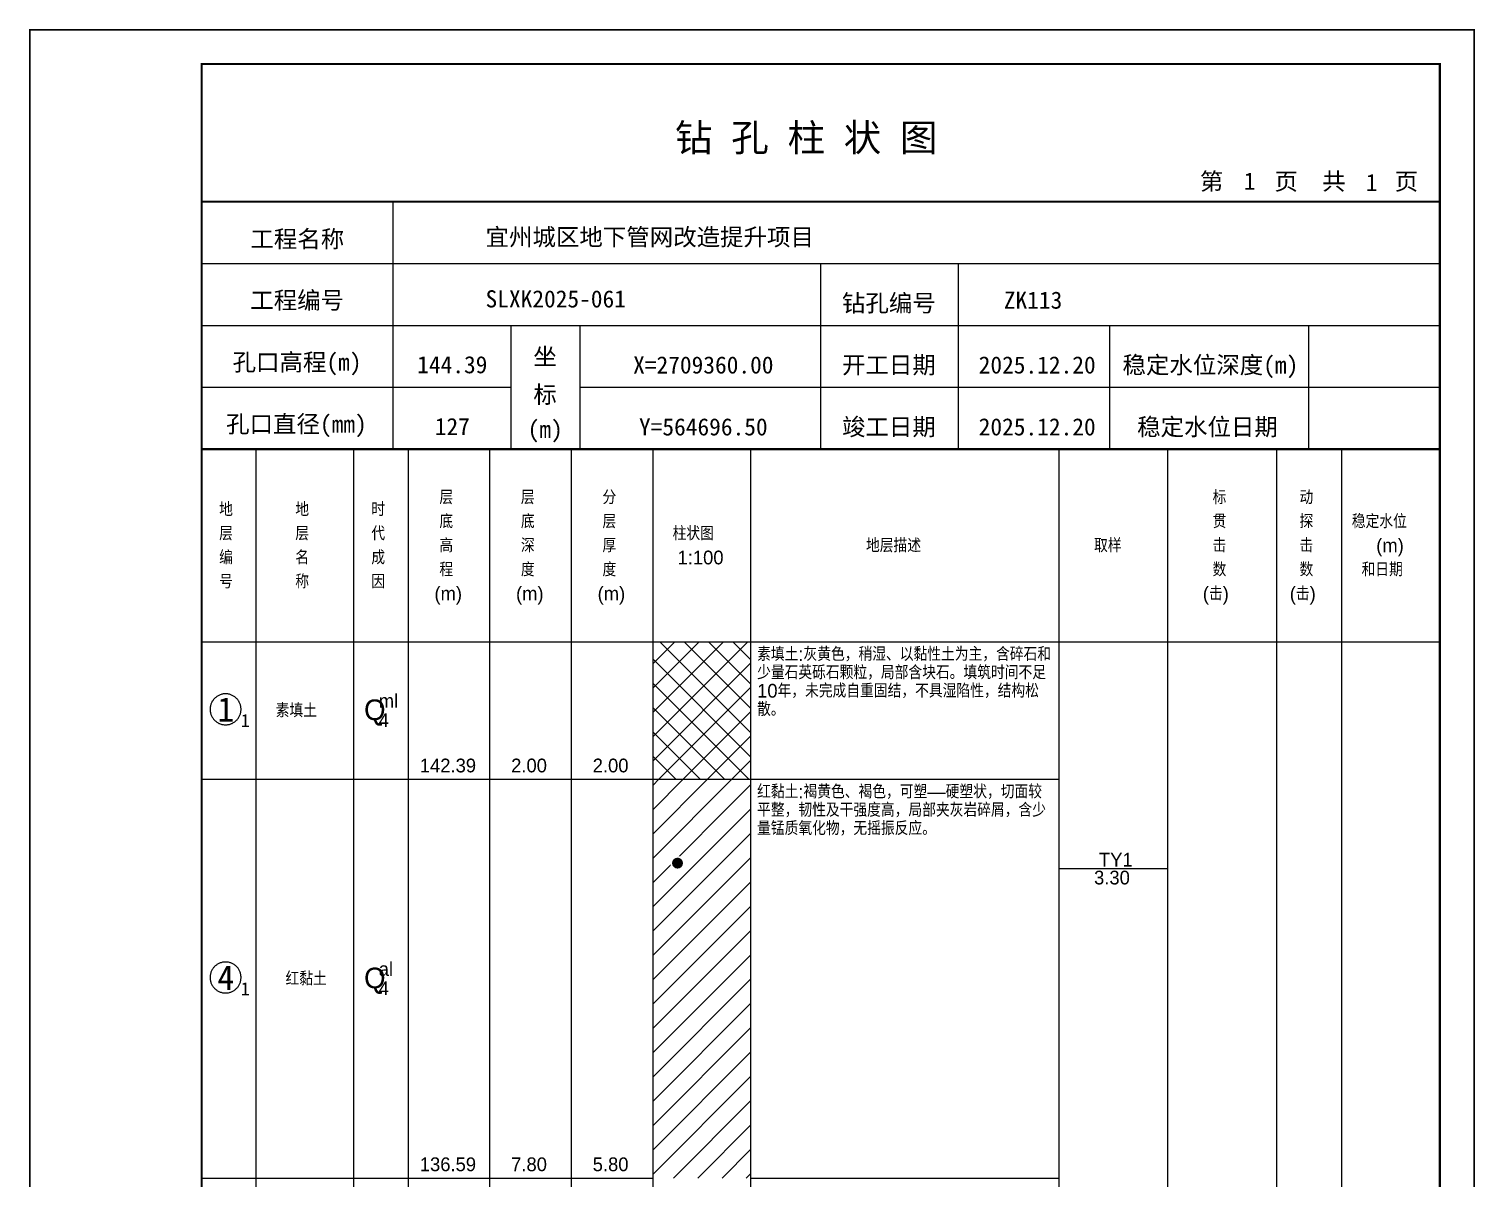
# Model space of a CAD drawing. Header units: millimetres. Extents: x 12489 to 89920, y 4630 to 4927.
# Drawn here: x 59569.3 to 59779.6, y 4759.7 to 4926.8 of the extents above; entities that cross this region are included whole.
import ezdxf
from ezdxf.enums import TextEntityAlignment as Align

# ---------------------------------------------------------------- set-up
doc = ezdxf.new("R2010")
doc.units = ezdxf.units.MM
doc.layers.add('GICAD_QUYANG', color=7, linetype='Continuous')
doc.layers.add('ZZT_TC', color=7, linetype='Continuous')
doc.styles.add('成果图图块', font='', dxfattribs={"height": 2.5})
doc.styles.add('成果图模板', font='')
doc.styles.add('成果图模板标题', font='simhei.ttf')
doc.styles.add('成果图表体', font='Comfont.shx', dxfattribs={"height": 2, "bigfont": 'Hztxt12a.shx'})
doc.styles.get('成果图图块').set_extended_font_data('FangSong_GB2312')
doc.styles.get('成果图模板').set_extended_font_data('FangSong_GB2312')

# ---------------------------------------------------------------- blocks, each defined once
blk = doc.blocks.new('DCBH-1-1-1424', base_point=(0.3, -0.11))
at = {"layer": 'ZZT_TC', "color": 7}
blk.add_polyline3d([(-0.19, 2.31, 0), (-0.3, 2.31, 0), (-0.41, 2.3, 0), (-0.52, 2.29, 0), (-0.63, 2.27, 0), (-0.73, 2.24, 0), (-0.84, 2.21, 0), (-0.95, 2.18, 0), (-1.05, 2.14, 0), (-1.15, 2.09, 0), (-1.25, 2.04, 0), (-1.35, 1.99, 0), (-1.44, 1.93, 0), (-1.53, 1.87, 0), (-1.62, 1.8, 0), (-1.7, 1.73, 0), (-1.78, 1.65, 0), (-1.86, 1.57, 0), (-1.93, 1.49, 0), (-2, 1.4, 0), (-2.06, 1.31, 0), (-2.12, 1.22, 0), (-2.17, 1.12, 0), (-2.22, 1.02, 0), (-2.27, 0.92, 0), (-2.31, 0.82, 0), (-2.34, 0.71, 0), (-2.37, 0.61, 0), (-2.4, 0.5, 0), (-2.41, 0.39, 0), (-2.43, 0.28, 0), (-2.44, 0.17, 0), (-2.44, 0.06, 0), (-2.44, -0.05, 0), (-2.43, -0.16, 0), (-2.41, -0.27, 0), (-2.4, -0.38, 0), (-2.37, -0.49, 0), (-2.34, -0.6, 0), (-2.31, -0.7, 0), (-2.27, -0.8, 0), (-2.22, -0.9, 0), (-2.17, -1, 0), (-2.12, -1.1, 0), (-2.06, -1.19, 0), (-2, -1.28, 0), (-1.93, -1.37, 0), (-1.86, -1.45, 0), (-1.78, -1.53, 0), (-1.7, -1.61, 0), (-1.62, -1.68, 0), (-1.53, -1.75, 0), (-1.44, -1.81, 0), (-1.35, -1.87, 0), (-1.25, -1.93, 0), (-1.15, -1.98, 0), (-1.05, -2.02, 0), (-0.95, -2.06, 0), (-0.84, -2.1, 0), (-0.73, -2.13, 0), (-0.63, -2.15, 0), (-0.52, -2.17, 0), (-0.41, -2.18, 0), (-0.3, -2.19, 0), (-0.19, -2.19, 0), (-0.08, -2.19, 0), (0.03, -2.18, 0), (0.14, -2.17, 0), (0.25, -2.15, 0), (0.36, -2.13, 0), (0.47, -2.1, 0), (0.57, -2.06, 0), (0.67, -2.02, 0), (0.77, -1.98, 0), (0.87, -1.93, 0), (0.97, -1.87, 0), (1.06, -1.81, 0), (1.15, -1.75, 0), (1.24, -1.68, 0), (1.32, -1.61, 0), (1.4, -1.53, 0), (1.48, -1.45, 0), (1.55, -1.37, 0), (1.62, -1.28, 0), (1.68, -1.19, 0), (1.74, -1.1, 0), (1.8, -1, 0), (1.85, -0.9, 0), (1.89, -0.8, 0), (1.93, -0.7, 0), (1.97, -0.6, 0), (2, -0.49, 0), (2.02, -0.38, 0), (2.04, -0.27, 0), (2.05, -0.16, 0), (2.06, -0.05, 0), (2.06, 0.06, 0), (2.06, 0.17, 0), (2.05, 0.28, 0), (2.04, 0.39, 0), (2.02, 0.5, 0), (2, 0.61, 0), (1.97, 0.71, 0), (1.93, 0.82, 0), (1.89, 0.92, 0), (1.85, 1.02, 0), (1.8, 1.12, 0), (1.74, 1.22, 0), (1.68, 1.31, 0), (1.62, 1.4, 0), (1.55, 1.49, 0), (1.48, 1.57, 0), (1.4, 1.65, 0), (1.32, 1.73, 0), (1.24, 1.8, 0), (1.15, 1.87, 0), (1.06, 1.93, 0), (0.97, 1.99, 0), (0.87, 2.04, 0), (0.77, 2.09, 0), (0.67, 2.14, 0), (0.57, 2.18, 0), (0.47, 2.21, 0), (0.36, 2.24, 0), (0.25, 2.27, 0), (0.14, 2.29, 0), (0.03, 2.3, 0), (-0.08, 2.31, 0), (-0.19, 2.31, 0)], dxfattribs=at)
at = {"style": '成果图图块'}
blk.add_text('1', height=3.57, dxfattribs=at).set_placement((-0.16, -1.74), align=Align.CENTER)
blk.add_text('1', height=1.91, dxfattribs=at).set_placement((2.03, -2.53))
blk = doc.blocks.new('DCBH-1-1-1425', base_point=(0.3, -0.11))
at = {"layer": 'ZZT_TC', "color": 7}
blk.add_polyline3d([(-0.19, 2.31, 0), (-0.3, 2.31, 0), (-0.41, 2.3, 0), (-0.52, 2.29, 0), (-0.63, 2.27, 0), (-0.73, 2.24, 0), (-0.84, 2.21, 0), (-0.95, 2.18, 0), (-1.05, 2.14, 0), (-1.15, 2.09, 0), (-1.25, 2.04, 0), (-1.35, 1.99, 0), (-1.44, 1.93, 0), (-1.53, 1.87, 0), (-1.62, 1.8, 0), (-1.7, 1.73, 0), (-1.78, 1.65, 0), (-1.86, 1.57, 0), (-1.93, 1.49, 0), (-2, 1.4, 0), (-2.06, 1.31, 0), (-2.12, 1.22, 0), (-2.17, 1.12, 0), (-2.22, 1.02, 0), (-2.27, 0.92, 0), (-2.31, 0.82, 0), (-2.34, 0.71, 0), (-2.37, 0.61, 0), (-2.4, 0.5, 0), (-2.41, 0.39, 0), (-2.43, 0.28, 0), (-2.44, 0.17, 0), (-2.44, 0.06, 0), (-2.44, -0.05, 0), (-2.43, -0.16, 0), (-2.41, -0.27, 0), (-2.4, -0.38, 0), (-2.37, -0.49, 0), (-2.34, -0.6, 0), (-2.31, -0.7, 0), (-2.27, -0.8, 0), (-2.22, -0.9, 0), (-2.17, -1, 0), (-2.12, -1.1, 0), (-2.06, -1.19, 0), (-2, -1.28, 0), (-1.93, -1.37, 0), (-1.86, -1.45, 0), (-1.78, -1.53, 0), (-1.7, -1.61, 0), (-1.62, -1.68, 0), (-1.53, -1.75, 0), (-1.44, -1.81, 0), (-1.35, -1.87, 0), (-1.25, -1.93, 0), (-1.15, -1.98, 0), (-1.05, -2.02, 0), (-0.95, -2.06, 0), (-0.84, -2.1, 0), (-0.73, -2.13, 0), (-0.63, -2.15, 0), (-0.52, -2.17, 0), (-0.41, -2.18, 0), (-0.3, -2.19, 0), (-0.19, -2.19, 0), (-0.08, -2.19, 0), (0.03, -2.18, 0), (0.14, -2.17, 0), (0.25, -2.15, 0), (0.36, -2.13, 0), (0.47, -2.1, 0), (0.57, -2.06, 0), (0.67, -2.02, 0), (0.77, -1.98, 0), (0.87, -1.93, 0), (0.97, -1.87, 0), (1.06, -1.81, 0), (1.15, -1.75, 0), (1.24, -1.68, 0), (1.32, -1.61, 0), (1.4, -1.53, 0), (1.48, -1.45, 0), (1.55, -1.37, 0), (1.62, -1.28, 0), (1.68, -1.19, 0), (1.74, -1.1, 0), (1.8, -1, 0), (1.85, -0.9, 0), (1.89, -0.8, 0), (1.93, -0.7, 0), (1.97, -0.6, 0), (2, -0.49, 0), (2.02, -0.38, 0), (2.04, -0.27, 0), (2.05, -0.16, 0), (2.06, -0.05, 0), (2.06, 0.06, 0), (2.06, 0.17, 0), (2.05, 0.28, 0), (2.04, 0.39, 0), (2.02, 0.5, 0), (2, 0.61, 0), (1.97, 0.71, 0), (1.93, 0.82, 0), (1.89, 0.92, 0), (1.85, 1.02, 0), (1.8, 1.12, 0), (1.74, 1.22, 0), (1.68, 1.31, 0), (1.62, 1.4, 0), (1.55, 1.49, 0), (1.48, 1.57, 0), (1.4, 1.65, 0), (1.32, 1.73, 0), (1.24, 1.8, 0), (1.15, 1.87, 0), (1.06, 1.93, 0), (0.97, 1.99, 0), (0.87, 2.04, 0), (0.77, 2.09, 0), (0.67, 2.14, 0), (0.57, 2.18, 0), (0.47, 2.21, 0), (0.36, 2.24, 0), (0.25, 2.27, 0), (0.14, 2.29, 0), (0.03, 2.3, 0), (-0.08, 2.31, 0), (-0.19, 2.31, 0)], dxfattribs=at)
at = {"style": '成果图图块'}
blk.add_text('4', height=3.57, dxfattribs=at).set_placement((-0.16, -1.74), align=Align.CENTER)
blk.add_text('1', height=1.91, dxfattribs=at).set_placement((2.03, -2.53))
blk = doc.blocks.new('gkqy1.dwg', base_point=(0.8, 0))
blk.add_wipeout([(-0.2, -0.2), (1.8, -0.2), (1.8, 1.8), (-0.2, 1.8)])
at = {"layer": 'GICAD_QUYANG'}
h = blk.add_hatch(color=7, dxfattribs=at)
edge = h.paths.add_edge_path()
edge.add_arc((0.8, 0.8), 0.8, 0, 360)
blk = doc.blocks.new('钻孔柱状图路桥昇龙制图梁世成校核莫家里.dwg215', base_point=(25, 236))
for p, q in [((52.82, 236), (52.82, 272)), ((25, 263), (205, 263)), ((115, 236), (115, 263)), ((135, 236), (135, 263)), ((25, 254), (205, 254)), ((70, 236), (70, 254)), ((80, 236), (80, 254)), ((157, 236), (157, 254)), ((185.95, 236), (185.95, 254)), ((25, 245), (70, 245)), ((80, 245), (205, 245))]:
    blk.add_line(p, q)
for points, const_width in [([(0, 0), (210, 0), (210, 297), (0, 297)], 0.25), ([(25, 5), (205, 5), (205, 292), (25, 292)], 0.3)]:
    blk.add_lwpolyline(points, close=True, dxfattribs=dict(const_width=const_width))
at = {"const_width": 0.3}
for points in [[(25, 272), (205, 272)], [(25, 236), (205, 236)]]:
    blk.add_lwpolyline(points, dxfattribs=at)
for s, height, style, p in [('钻 孔 柱 状 图', 4, '成果图模板标题', (93.8, 279.31)), ('第', 2.5, '成果图模板', (170.12, 273.7)), ('页', 2.5, '成果图模板', (180.96, 273.7)), ('共', 2.5, '成果图模板', (187.88, 273.7)), ('页', 2.5, '成果图模板', (198.44, 273.7)), ('工程名称', 2.5, '成果图模板', (32.07, 265.32)), ('宜州城区地下管网改造提升项目', 2.5, '成果图模板', (66.26, 265.61)), ('工程编号', 2.5, '成果图模板', (32.05, 256.41)), ('SLXK2025-061', 2.5, '成果图模板', (66.26, 256.61)), ('钻孔编号', 2.5, '成果图模板', (118.08, 256)), ('ZK113', 2.5, '成果图模板', (141.61, 256.43)), ('孔口高程(m)', 2.5, '成果图模板', (29.48, 247.41)), ('坐', 2.5, '成果图模板', (73.21, 248.24)), ('开工日期', 2.5, '成果图模板', (118.08, 247)), ('稳定水位深度(m)', 2.5, '成果图模板', (158.86, 247)), ('标', 2.5, '成果图模板', (73.21, 242.7)), ('孔口直径(mm)', 2.5, '成果图模板', (28.54, 238.41)), ('(m) ', 2.5, '成果图模板', (72.38, 237.65)), ('竣工日期', 2.5, '成果图模板', (118.08, 238)), ('稳定水位日期', 2.5, '成果图模板', (160.99, 238))]:
    blk.add_text(s, height=height, dxfattribs=dict(style=style)).set_placement(p)
at = {"style": '成果图模板'}
for s, p in [('1', (177.35, 273.74)), ('1', (195.08, 273.53)), ('144.39', (61.43, 247.04)), ('X=2709360.00', (97.92, 247)), ('2025.12.20', (146.46, 247)), ('127', (61.43, 238.04)), ('Y=564696.50', (97.92, 238)), ('2025.12.20', (146.46, 238))]:
    blk.add_text(s, height=2.5, dxfattribs=at).set_placement(p, align=Align.CENTER)

msp = doc.modelspace()

# ---------------------------------------------------------------- hatches: boundary and pattern name
at = {"linetype": 'Continuous'}
h = msp.add_hatch(dxfattribs=at)
h.set_pattern_fill('GKSTT', scale=0.5, style=0, pattern_type=2)
h.set_pattern_definition([(45, (0, 0), (-1.76776695, 1.76776695), []), (135, (0, 0), (-1.76776695, -1.76776695), [])])
h.paths.add_polyline_path([(59660.06, 4817.71), (59674.29, 4817.71), (59674.29, 4837.71), (59660.06, 4837.71)])
h = msp.add_hatch(dxfattribs=at)
h.set_pattern_fill('GKNXT', scale=0.5, style=0, pattern_type=2)
h.set_pattern_definition([(45, (0, 0), (-1.76776695, 1.76776695), [])])
h.paths.add_polyline_path([(59660.06, 4759.71), (59674.29, 4759.71), (59674.29, 4817.71), (59660.06, 4817.71)])

# ---------------------------------------------------------------- linework, layer by layer
at = {"color": 0}
for p, q in [((59594.45, 4837.71), (59602.35, 4837.71)), ((59594.45, 4817.71), (59594.45, 4837.71)), ((59602.35, 4817.71), (59602.35, 4837.71)), ((59594.45, 4817.71), (59602.35, 4817.71)), ((59594.45, 4817.71), (59602.35, 4817.71)), ((59594.45, 4759.71), (59594.45, 4817.71)), ((59602.35, 4759.71), (59602.35, 4817.71)), ((59594.45, 4759.71), (59602.35, 4759.71))]:
    msp.add_line(p, q, dxfattribs=at)
for points in [[(59594.45, 4865.71), (59602.35, 4865.71)], [(59594.45, 4837.71), (59594.45, 4865.71)], [(59602.35, 4837.71), (59602.35, 4865.71)], [(59602.35, 4865.71), (59616.58, 4865.71)], [(59602.35, 4837.71), (59602.35, 4865.71)], [(59616.58, 4837.71), (59616.58, 4865.71)], [(59616.58, 4865.71), (59624.49, 4865.71)], [(59616.58, 4837.71), (59616.58, 4865.71)], [(59624.49, 4837.71), (59624.49, 4865.71)], [(59624.49, 4865.71), (59636.35, 4865.71)], [(59624.49, 4837.71), (59624.49, 4865.71)], [(59636.35, 4837.71), (59636.35, 4865.71)], [(59636.35, 4865.71), (59648.2, 4865.71)], [(59636.35, 4837.71), (59636.35, 4865.71)], [(59648.2, 4837.71), (59648.2, 4865.71)], [(59648.2, 4865.71), (59660.06, 4865.71)], [(59648.2, 4837.71), (59648.2, 4865.71)], [(59660.06, 4837.71), (59660.06, 4865.71)], [(59660.06, 4865.71), (59674.29, 4865.71)], [(59660.06, 4837.71), (59660.06, 4865.71)], [(59674.29, 4837.71), (59674.29, 4865.71)], [(59674.29, 4865.71), (59719.11, 4865.71)], [(59674.29, 4837.71), (59674.29, 4865.71)], [(59719.11, 4837.71), (59719.11, 4865.71)], [(59719.11, 4865.71), (59734.92, 4865.71)], [(59719.11, 4837.71), (59719.11, 4865.71)], [(59734.92, 4837.71), (59734.92, 4865.71)], [(59734.92, 4865.71), (59750.73, 4865.71)], [(59734.92, 4837.71), (59734.92, 4865.71)], [(59750.73, 4837.71), (59750.73, 4865.71)], [(59750.73, 4865.71), (59760.22, 4865.71)], [(59750.73, 4837.71), (59750.73, 4865.71)], [(59760.22, 4837.71), (59760.22, 4865.71)], [(59760.22, 4865.71), (59774.45, 4865.71)], [(59760.22, 4837.71), (59760.22, 4865.71)], [(59774.45, 4837.71), (59774.45, 4865.71)], [(59594.45, 4837.71), (59602.35, 4837.71)], [(59594.45, 4643.71), (59594.45, 4837.71)], [(59594.45, 4837.71), (59602.35, 4837.71)], [(59602.35, 4643.71), (59602.35, 4837.71)], [(59602.35, 4837.71), (59616.58, 4837.71)], [(59602.35, 4643.71), (59602.35, 4837.71)], [(59602.35, 4837.71), (59616.58, 4837.71)], [(59602.35, 4837.71), (59616.58, 4837.71)], [(59602.35, 4817.71), (59602.35, 4837.71)], [(59616.58, 4643.71), (59616.58, 4837.71)], [(59616.58, 4817.71), (59616.58, 4837.71)], [(59616.58, 4837.71), (59624.49, 4837.71)], [(59616.58, 4643.71), (59616.58, 4837.71)], [(59616.58, 4837.71), (59624.49, 4837.71)], [(59616.58, 4837.71), (59624.49, 4837.71)], [(59616.58, 4817.71), (59616.58, 4837.71)], [(59624.49, 4643.71), (59624.49, 4837.71)], [(59624.49, 4817.71), (59624.49, 4837.71)], [(59624.49, 4837.71), (59636.35, 4837.71)], [(59624.49, 4643.71), (59624.49, 4837.71)], [(59624.49, 4837.71), (59636.35, 4837.71)], [(59624.49, 4837.71), (59636.35, 4837.71)], [(59624.49, 4817.71), (59624.49, 4837.71)], [(59636.35, 4643.71), (59636.35, 4837.71)], [(59636.35, 4817.71), (59636.35, 4837.71)], [(59636.35, 4837.71), (59648.2, 4837.71)], [(59636.35, 4643.71), (59636.35, 4837.71)], [(59636.35, 4837.71), (59648.2, 4837.71)], [(59636.35, 4837.71), (59648.2, 4837.71)], [(59636.35, 4817.71), (59636.35, 4837.71)], [(59648.2, 4643.71), (59648.2, 4837.71)], [(59648.2, 4817.71), (59648.2, 4837.71)], [(59648.2, 4837.71), (59660.06, 4837.71)], [(59648.2, 4643.71), (59648.2, 4837.71)], [(59648.2, 4837.71), (59660.06, 4837.71)], [(59648.2, 4837.71), (59660.06, 4837.71)], [(59648.2, 4817.71), (59648.2, 4837.71)], [(59660.06, 4643.71), (59660.06, 4837.71)], [(59660.06, 4817.71), (59660.06, 4837.71)], [(59660.06, 4837.71), (59674.29, 4837.71)], [(59660.06, 4643.71), (59660.06, 4837.71)], [(59660.06, 4837.71), (59674.29, 4837.71)], [(59674.29, 4643.71), (59674.29, 4837.71)], [(59674.29, 4837.71), (59719.11, 4837.71)], [(59674.29, 4643.71), (59674.29, 4837.71)], [(59674.29, 4837.71), (59719.11, 4837.71)], [(59674.29, 4837.71), (59719.11, 4837.71)], [(59674.29, 4817.71), (59674.29, 4837.71)], [(59719.11, 4643.71), (59719.11, 4837.71)], [(59719.11, 4817.71), (59719.11, 4837.71)], [(59719.11, 4837.71), (59734.92, 4837.71)], [(59719.11, 4643.71), (59719.11, 4837.71)], [(59719.11, 4837.71), (59734.92, 4837.71)], [(59734.92, 4643.71), (59734.92, 4837.71)], [(59734.92, 4837.71), (59750.73, 4837.71)], [(59734.92, 4643.71), (59734.92, 4837.71)], [(59734.92, 4837.71), (59750.73, 4837.71)], [(59750.73, 4643.71), (59750.73, 4837.71)], [(59750.73, 4837.71), (59760.22, 4837.71)], [(59750.73, 4643.71), (59750.73, 4837.71)], [(59750.73, 4837.71), (59760.22, 4837.71)], [(59760.22, 4643.71), (59760.22, 4837.71)], [(59760.22, 4837.71), (59774.45, 4837.71)], [(59760.22, 4643.71), (59760.22, 4837.71)], [(59760.22, 4837.71), (59774.45, 4837.71)], [(59774.45, 4643.71), (59774.45, 4837.71)], [(59602.35, 4817.71), (59616.58, 4817.71)], [(59602.35, 4817.71), (59616.58, 4817.71)], [(59602.35, 4759.71), (59602.35, 4817.71)], [(59616.58, 4759.71), (59616.58, 4817.71)], [(59616.58, 4817.71), (59624.49, 4817.71)], [(59616.58, 4817.71), (59624.49, 4817.71)], [(59616.58, 4759.71), (59616.58, 4817.71)], [(59624.49, 4759.71), (59624.49, 4817.71)], [(59624.49, 4817.71), (59636.35, 4817.71)], [(59624.49, 4817.71), (59636.35, 4817.71)], [(59624.49, 4759.71), (59624.49, 4817.71)], [(59636.35, 4759.71), (59636.35, 4817.71)], [(59636.35, 4817.71), (59648.2, 4817.71)], [(59636.35, 4817.71), (59648.2, 4817.71)], [(59636.35, 4759.71), (59636.35, 4817.71)], [(59648.2, 4759.71), (59648.2, 4817.71)], [(59648.2, 4817.71), (59660.06, 4817.71)], [(59648.2, 4817.71), (59660.06, 4817.71)], [(59648.2, 4759.71), (59648.2, 4817.71)], [(59660.06, 4759.71), (59660.06, 4817.71)], [(59674.29, 4817.71), (59719.11, 4817.71)], [(59674.29, 4817.71), (59719.11, 4817.71)], [(59674.29, 4759.71), (59674.29, 4817.71)], [(59719.11, 4759.71), (59719.11, 4817.71)], [(59719.11, 4804.71), (59734.92, 4804.71)], [(59602.35, 4759.71), (59616.58, 4759.71)], [(59616.58, 4759.71), (59624.49, 4759.71)], [(59624.49, 4759.71), (59636.35, 4759.71)], [(59636.35, 4759.71), (59648.2, 4759.71)], [(59648.2, 4759.71), (59660.06, 4759.71)], [(59674.29, 4759.71), (59719.11, 4759.71)]]:
    msp.add_lwpolyline(points, dxfattribs=at)
at = {"color": 7, "flags": 128}
msp.add_lwpolyline([(59660.06, 4817.71), (59674.29, 4817.71)], dxfattribs=at)

# ---------------------------------------------------------------- block references
for name, p in [('DCBH-1-1-1424', (59598.4, 4827.71)), ('DCBH-1-1-1425', (59598.4, 4788.71))]:
    msp.add_blockref(name, p)

# ---------------------------------------------------------------- texts
at = {"color": 0, "style": '成果图表体'}
for s, height, p in [('层', 2, (59629, 4857.71)), ('层', 2, (59640.85, 4857.71)), ('分', 2, (59652.71, 4857.71)), ('标', 2, (59741.41, 4857.71)), ('动', 2, (59754.05, 4857.71)), ('地', 2, (59596.98, 4855.96)), ('地', 2, (59608.05, 4855.96)), ('时', 2, (59619.11, 4855.96)), ('底', 2, (59629, 4854.21)), ('底', 2, (59640.85, 4854.21)), ('层', 2, (59652.71, 4854.21)), ('贯', 2, (59741.41, 4854.21)), ('探', 2, (59754.05, 4854.21)), ('稳定水位', 2, (59761.65, 4854.21)), ('层', 2, (59596.98, 4852.46)), ('层', 2, (59608.05, 4852.46)), ('代', 2, (59619.11, 4852.46)), ('高', 2, (59629, 4850.71)), ('深', 2, (59640.85, 4850.71)), ('厚', 2, (59652.71, 4850.71)), ('柱状图', 2, (59662.91, 4852.46)), ('地层描述', 2, (59691.02, 4850.71)), ('取样', 2, (59724.18, 4850.71)), ('击', 2, (59741.41, 4850.71)), ('击', 2, (59754.05, 4850.71)), ('(m)', 2, (59765.2, 4850.71)), ('编', 2, (59596.98, 4848.96)), ('名', 2, (59608.05, 4848.96)), ('成', 2, (59619.11, 4848.96)), ('1:100', 2, (59663.62, 4848.96)), ('程', 2, (59629, 4847.21)), ('度', 2, (59640.85, 4847.21)), ('度', 2, (59652.71, 4847.21)), ('数', 2, (59741.41, 4847.21)), ('数', 2, (59754.05, 4847.21)), ('和日期', 2, (59763.07, 4847.21)), ('号', 2, (59596.98, 4845.46)), ('称', 2, (59608.05, 4845.46)), ('因', 2, (59619.11, 4845.46)), ('(m)', 2, (59628.28, 4843.71)), ('(m)', 2, (59640.14, 4843.71)), ('(m)', 2, (59652, 4843.71)), ('(击)', 2, (59739.99, 4843.71)), ('(击)', 2, (59752.63, 4843.71)), ('ml', 2, (59620.18, 4828.11)), ('素填土', 2, (59605.2, 4826.71)), ('Q', 3, (59618.05, 4826.31)), ('4', 2, (59620.18, 4825.31)), ('142.39', 2, (59626.15, 4818.71)), ('2.00', 2, (59639.43, 4818.71)), ('2.00', 2, (59651.29, 4818.71)), ('TY1', 2, (59724.89, 4805.01)), ('3.30', 2, (59724.18, 4802.41)), ('红黏土', 2, (59606.63, 4787.71)), ('Q', 3, (59618.05, 4787.31)), ('al', 2, (59620.18, 4789.11)), ('4', 2, (59620.18, 4786.31)), ('136.59', 2, (59626.15, 4760.71)), ('7.80', 2, (59639.43, 4760.71)), ('5.80', 2, (59651.29, 4760.71))]:
    msp.add_text(s, height=height, dxfattribs=at).set_placement(p)
at = {"color": 0, "char_height": 2, "width": 43.0292, "attachment_point": 1, "line_spacing_factor": 0.8, "style": '成果图表体'}
for s, insert in [('素填土:灰黄色，稍湿、以黏性土为主，含碎石和少量石英砾石颗粒，局部含块石。填筑时间不足10年，未完成自重固结，不具湿陷性，结构松散。', (59675.19, 4836.91)), ('红黏土:褐黄色、褐色，可塑—硬塑状，切面较平整，韧性及干强度高，局部夹灰岩碎屑，含少量锰质氧化物，无摇振反应。', (59675.19, 4816.91))]:
    msp.add_mtext(s, dxfattribs=dict(at, insert=insert))

# ---------------------------------------------------------------- next in the draw order: block references
msp.add_blockref('gkqy1.dwg', (59663.62, 4804.71))

# ---------------------------------------------------------------- next in the draw order: block references
msp.add_blockref('钻孔柱状图路桥昇龙制图梁世成校核莫家里.dwg215', (59594.45, 4865.71))

doc.saveas('drawing.dxf')
